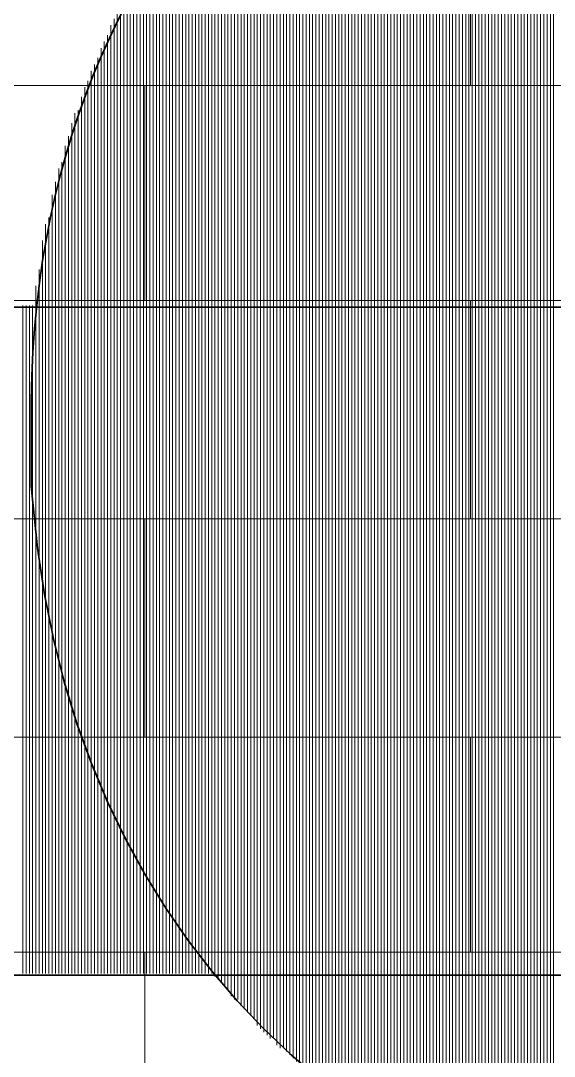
# Model space of a CAD drawing. Header units: inches. Extents: x 5 to 516, y -193 to 129.
# Drawn here: x 90.005 to 90.551, y -83.719 to -82.66 of the extents above; entities that cross this region are included whole.
import ezdxf

# ---------------------------------------------------------------- set-up
doc = ezdxf.new("R2010")
doc.units = ezdxf.units.IN
doc.header["$MEASUREMENT"] = 0
doc.layers.add('PDF4_Geometry', color=7, linetype='Continuous')

msp = doc.modelspace()

# ---------------------------------------------------------------- linework, layer by layer
at = {"layer": 'PDF4_Geometry', "lineweight": 15}
for points in [[(90.5470905, -83.8779847), (90.5470905, -82.2579846), (90.5470905, -83.8779847)], [(90.5504203, -83.8779847), (90.5504203, -82.2579846), (90.5504203, -83.8779847)], [(90.5204249, -83.8679817), (90.5204249, -82.2679816), (90.5204249, -83.8679817)], [(90.5237548, -83.8679817), (90.5237548, -82.2679816), (90.5237548, -83.8679817)], [(90.5270846, -83.8679817), (90.5270846, -82.2679816), (90.5270846, -83.8679817)], [(90.5304212, -83.8713183), (90.5304212, -82.2646515), (90.5304212, -83.8713183)], [(90.5337577, -83.8713183), (90.5337577, -82.2646515), (90.5337577, -83.8713183)], [(90.5370875, -83.8746515), (90.5370875, -82.261318), (90.5370875, -83.8746515)], [(90.5404241, -83.8746515), (90.5404241, -82.261318), (90.5404241, -83.8746515)], [(90.5437539, -83.8746515), (90.5437539, -82.261318), (90.5437539, -83.8746515)], [(90.4904228, -83.8546489), (90.4904228, -82.2813155), (90.4904228, -83.8546489)], [(90.4937526, -83.8546489), (90.4937526, -82.2813155), (90.4937526, -83.8546489)], [(90.4970892, -83.8579855), (90.4970892, -82.2779853), (90.4970892, -83.8579855)], [(90.500419, -83.8579855), (90.500419, -82.2779853), (90.500419, -83.8579855)], [(90.5037556, -83.8613153), (90.5037556, -82.2746486), (90.5037556, -83.8613153)], [(90.5070922, -83.8613153), (90.5070922, -82.2746486), (90.5070922, -83.8613153)], [(90.510422, -83.8613153), (90.510422, -82.2746486), (90.510422, -83.8613153)], [(90.5137518, -83.8646519), (90.5137518, -82.2713184), (90.5137518, -83.8646519)], [(90.5170884, -83.8646519), (90.5170884, -82.2713184), (90.5170884, -83.8646519)], [(90.4704236, -83.8446493), (90.4704236, -82.2913159), (90.4704236, -83.8446493)], [(90.4737534, -83.8479825), (90.4737534, -82.2913157), (90.4737534, -83.8479825)], [(90.47709, -83.8479825), (90.47709, -82.2879824), (90.47709, -83.8479825)], [(90.4804198, -83.8513157), (90.4804198, -82.2879823), (90.4804198, -83.8513157)], [(90.4837564, -83.8513157), (90.4837564, -82.2846489), (90.4837564, -83.8513157)], [(90.4870862, -83.8546489), (90.4870862, -82.2846488), (90.4870862, -83.8546489)], [(90.4504244, -83.8346497), (90.4504244, -82.3013163), (90.4504244, -83.8346497)], [(90.4537542, -83.8379829), (90.4537542, -82.3013161), (90.4537542, -83.8379829)], [(90.4570908, -83.8379829), (90.4570908, -82.2979829), (90.4570908, -83.8379829)], [(90.4604206, -83.8413161), (90.4604206, -82.2979826), (90.4604206, -83.8413161)], [(90.4637572, -83.8413161), (90.4637572, -82.2946493), (90.4637572, -83.8413161)], [(90.467087, -83.8446493), (90.467087, -82.2946492), (90.467087, -83.8446493)], [(90.4304184, -83.8246501), (90.4304184, -82.3113167), (90.4304184, -83.8246501)], [(90.433755, -83.8279833), (90.433755, -82.3113166), (90.433755, -83.8279833)], [(90.4370916, -83.8279833), (90.4370916, -82.3079832), (90.4370916, -83.8279833)], [(90.4404214, -83.8313165), (90.4404214, -82.3079831), (90.4404214, -83.8313165)], [(90.4437512, -83.8313165), (90.4437512, -82.3046497), (90.4437512, -83.8313165)], [(90.4470878, -83.8346497), (90.4470878, -82.3046496), (90.4470878, -83.8346497)], [(90.4104192, -83.8146505), (90.4104192, -82.3213172), (90.4104192, -83.8146505)], [(90.4137558, -83.8146505), (90.4137558, -82.3213172), (90.4137558, -83.8146505)], [(90.4170856, -83.8179837), (90.4170856, -82.3179836), (90.4170856, -83.8179837)], [(90.4204222, -83.8179837), (90.4204222, -82.3179836), (90.4204222, -83.8179837)], [(90.4237588, -83.8213169), (90.4237588, -82.3146501), (90.4237588, -83.8213169)], [(90.4270886, -83.8246501), (90.4270886, -82.31465), (90.4270886, -83.8246501)], [(90.3870902, -83.7979846), (90.3870902, -82.3346511), (90.3870902, -83.7979846)], [(90.3904201, -83.8013178), (90.3904201, -82.334651), (90.3904201, -83.8013178)], [(90.3937566, -83.804651), (90.3937566, -82.3313175), (90.3937566, -83.804651)], [(90.3970865, -83.804651), (90.3970865, -82.3279842), (90.3970865, -83.804651)], [(90.400423, -83.8079842), (90.400423, -82.3279841), (90.400423, -83.8079842)], [(90.4037528, -83.8079842), (90.4037528, -82.3246506), (90.4037528, -83.8079842)], [(90.4070894, -83.8113173), (90.4070894, -82.3246506), (90.4070894, -83.8113173)], [(90.3737575, -83.7913182), (90.3737575, -82.3446513), (90.3737575, -83.7913182)], [(90.3770873, -83.7913182), (90.3770873, -82.341318), (90.3770873, -83.7913182)], [(90.3804239, -83.7946514), (90.3804239, -82.3413179), (90.3804239, -83.7946514)], [(90.3837537, -83.7979846), (90.3837537, -82.3379844), (90.3837537, -83.7979846)], [(90.3604179, -83.7813186), (90.3604179, -82.3546518), (90.3604179, -83.7813186)], [(90.3637545, -83.7813186), (90.3637545, -82.3513185), (90.3637545, -83.7813186)], [(90.3670911, -83.7846484), (90.3670911, -82.351315), (90.3670911, -83.7846484)], [(90.3704209, -83.787985), (90.3704209, -82.3479848), (90.3704209, -83.787985)], [(90.3470851, -83.7713156), (90.3470851, -82.3646488), (90.3470851, -83.7713156)], [(90.3504217, -83.7746522), (90.3504217, -82.3613187), (90.3504217, -83.7746522)], [(90.3537583, -83.7746522), (90.3537583, -82.3579854), (90.3537583, -83.7746522)], [(90.3570881, -83.777982), (90.3570881, -82.3579819), (90.3570881, -83.777982)], [(90.3337523, -83.761316), (90.3337523, -82.3746493), (90.3337523, -83.761316)], [(90.3370889, -83.7646492), (90.3370889, -82.3713157), (90.3370889, -83.7646492)], [(90.3404255, -83.7646492), (90.3404255, -82.3679825), (90.3404255, -83.7646492)], [(90.3437553, -83.7679824), (90.3437553, -82.3679822), (90.3437553, -83.7679824)], [(90.3204195, -83.7513164), (90.3204195, -82.3846496), (90.3204195, -83.7513164)], [(90.3237561, -83.7546496), (90.3237561, -82.3813162), (90.3237561, -83.7546496)], [(90.3270859, -83.7546496), (90.3270859, -82.3779828), (90.3270859, -83.7546496)], [(90.3304225, -83.7579828), (90.3304225, -82.3779827), (90.3304225, -83.7579828)], [(90.3037569, -83.7379836), (90.3037569, -82.3979834), (90.3037569, -83.7379836)], [(90.3070867, -83.7413168), (90.3070867, -82.39465), (90.3070867, -83.7413168)], [(90.3104233, -83.74465), (90.3104233, -82.3913165), (90.3104233, -83.74465)], [(90.3137531, -83.74465), (90.3137531, -82.3879832), (90.3137531, -83.74465)], [(90.3170897, -83.7479832), (90.3170897, -82.3879831), (90.3170897, -83.7479832)], [(90.2937539, -83.727984), (90.2937539, -82.4079839), (90.2937539, -83.727984)], [(90.2970905, -83.7313172), (90.2970905, -82.4046505), (90.2970905, -83.7313172)], [(90.3004203, -83.7346504), (90.3004203, -82.401317), (90.3004203, -83.7346504)], [(90.2804211, -83.7179844), (90.2804211, -82.4179843), (90.2804211, -83.7179844)], [(90.2837577, -83.7213176), (90.2837577, -82.4146508), (90.2837577, -83.7213176)], [(90.2870875, -83.7246508), (90.2870875, -82.4146507), (90.2870875, -83.7246508)], [(90.2904241, -83.727984), (90.2904241, -82.4113172), (90.2904241, -83.727984)], [(90.2704249, -83.711318), (90.2704249, -82.4279846), (90.2704249, -83.711318)], [(90.2737547, -83.711318), (90.2737547, -82.4246513), (90.2737547, -83.711318)], [(90.2770845, -83.7146512), (90.2770845, -82.4213177), (90.2770845, -83.7146512)], [(90.2604219, -83.701315), (90.2604219, -82.4379816), (90.2604219, -83.701315)], [(90.2637518, -83.701315), (90.2637518, -82.4346483), (90.2637518, -83.701315)], [(90.2670883, -83.7079848), (90.2670883, -82.4346514), (90.2670883, -83.7079848)], [(90.250419, -83.6913188), (90.250419, -82.4479855), (90.250419, -83.6913188)], [(90.2537555, -83.6946486), (90.2537555, -82.4446485), (90.2537555, -83.6946486)], [(90.2570921, -83.6979852), (90.2570921, -82.4413184), (90.2570921, -83.6979852)], [(90.2370862, -83.6746495), (90.2370862, -82.461316), (90.2370862, -83.6746495)], [(90.2404228, -83.6779826), (90.2404228, -82.4579826), (90.2404228, -83.6779826)], [(90.2437526, -83.6813158), (90.2437526, -82.4546491), (90.2437526, -83.6813158)], [(90.2470892, -83.6879822), (90.2470892, -82.4513155), (90.2470892, -83.6879822)], [(90.22709, -83.6613167), (90.22709, -82.4713166), (90.22709, -83.6613167)], [(90.2304198, -83.6679831), (90.2304198, -82.4713162), (90.2304198, -83.6679831)], [(90.2337564, -83.6713163), (90.2337564, -82.4646495), (90.2337564, -83.6713163)], [(90.2204236, -83.6579835), (90.2204236, -82.4813167), (90.2204236, -83.6579835)], [(90.2237534, -83.6613167), (90.2237534, -82.4746498), (90.2237534, -83.6613167)], [(90.2104206, -83.6446507), (90.2104206, -82.4913172), (90.2104206, -83.6446507)], [(90.2137572, -83.6479839), (90.2137572, -82.4879838), (90.2137572, -83.6479839)], [(90.217087, -83.6513171), (90.217087, -82.4846503), (90.217087, -83.6513171)], [(90.2037542, -83.6379843), (90.2037542, -82.4979842), (90.2037542, -83.6379843)], [(90.2070908, -83.6413175), (90.2070908, -82.4946508), (90.2070908, -83.6413175)], [(90.1904214, -83.6213183), (90.1904214, -82.5146515), (90.1904214, -83.6213183)], [(90.1937512, -83.6213183), (90.1937512, -82.5146515), (90.1937512, -83.6213183)], [(90.1970878, -83.6279847), (90.1970878, -82.5079846), (90.1970878, -83.6279847)], [(90.2004244, -83.6313179), (90.2004244, -82.5046511), (90.2004244, -83.6313179)], [(90.183755, -83.6113153), (90.183755, -82.5246486), (90.183755, -83.6113153)], [(90.1870916, -83.6146519), (90.1870916, -82.5213185), (90.1870916, -83.6146519)], [(90.1770886, -83.6013157), (90.1770886, -82.5346489), (90.1770886, -83.6013157)], [(90.1804184, -83.6079855), (90.1804184, -82.5279853), (90.1804184, -83.6079855)], [(90.1704222, -83.5946493), (90.1704222, -82.5413159), (90.1704222, -83.5946493)], [(90.1737588, -83.5979825), (90.1737588, -82.5379824), (90.1737588, -83.5979825)], [(90.1637558, -83.5846497), (90.1637558, -82.5546496), (90.1637558, -83.5846497)], [(90.1670856, -83.5913161), (90.1670856, -82.5479826), (90.1670856, -83.5913161)], [(90.1570894, -83.5746501), (90.1570894, -82.5613167), (90.1570894, -83.5746501)], [(90.1604192, -83.5779833), (90.1604192, -82.5579832), (90.1604192, -83.5779833)], [(90.1470864, -83.5579841), (90.1470864, -82.5779841), (90.1470864, -83.5579841)], [(90.150423, -83.5646505), (90.150423, -82.5713172), (90.150423, -83.5646505)], [(90.1537528, -83.5679837), (90.1537528, -82.5679836), (90.1537528, -83.5679837)], [(90.14042, -83.5446513), (90.14042, -82.5879847), (90.14042, -83.5446513)], [(90.1437566, -83.5513177), (90.1437566, -82.5813177), (90.1437566, -83.5513177)], [(90.1370902, -83.5413181), (90.1370902, -82.5913181), (90.1370902, -83.5413181)], [(90.1304238, -83.527982), (90.1304238, -82.6046485), (90.1304238, -83.527982)], [(90.1337536, -83.5313185), (90.1337536, -82.6013185), (90.1337536, -83.5313185)], [(90.1237574, -83.5179824), (90.1237574, -82.614649), (90.1237574, -83.5179824)], [(90.1270872, -83.5213156), (90.1270872, -82.6113155), (90.1270872, -83.5213156)], [(90.117091, -83.5046496), (90.117091, -82.6279828), (90.117091, -83.5046496)], [(90.1204208, -83.511316), (90.1204208, -82.6213159), (90.1204208, -83.511316)], [(90.1104179, -83.49465), (90.1104179, -82.6379832), (90.1104179, -83.49465)], [(90.1137545, -83.4979832), (90.1137545, -82.6346498), (90.1137545, -83.4979832)], [(90.1037582, -83.4813172), (90.1037582, -82.6513171), (90.1037582, -83.4813172)], [(90.1070881, -83.4846504), (90.1070881, -82.6479837), (90.1070881, -83.4846504)], [(90.1004217, -83.4746508), (90.1004217, -82.6579841), (90.1004217, -83.4746508)], [(90.0970851, -83.4679844), (90.0970851, -82.664651), (90.0970851, -83.4679844)], [(90.0904255, -83.4546516), (90.0904255, -82.6813182), (90.0904255, -83.4546516)], [(90.0937553, -83.461318), (90.0937553, -82.6746513), (90.0937553, -83.461318)], [(90.0870889, -83.4479852), (90.0870889, -82.6879851), (90.0870889, -83.4479852)], [(90.0804225, -83.4313158), (90.0804225, -82.7046491), (90.0804225, -83.4313158)], [(90.0837523, -83.4413188), (90.0837523, -82.6979854), (90.0837523, -83.4413188)], [(90.0770859, -83.4246494), (90.0770859, -82.711316), (90.0770859, -83.4246494)], [(90.0737561, -83.4146498), (90.0737561, -82.7213164), (90.0737561, -83.4146498)], [(90.0704195, -83.4046502), (90.0704195, -82.7279835), (90.0704195, -83.4046502)], [(90.0670897, -83.3979838), (90.0670897, -82.7379838), (90.0670897, -83.3979838)], [(90.0604233, -83.3713183), (90.0604233, -82.7546515), (90.0604233, -83.3713183)], [(90.0637531, -83.3879843), (90.0637531, -82.7513175), (90.0637531, -83.3879843)], [(90.0570867, -83.3679817), (90.0570867, -82.7646483), (90.0570867, -83.3679817)], [(90.0537569, -83.3546489), (90.0537569, -82.7779822), (90.0537569, -83.3546489)], [(90.0504203, -83.3446493), (90.0504203, -82.7879826), (90.0504203, -83.3446493)], [(90.0437539, -83.3146505), (90.0437539, -82.8113171), (90.0437539, -83.3146505)], [(90.0470905, -83.3313165), (90.0470905, -82.8046498), (90.0470905, -83.3313165)], [(90.0404241, -83.3046509), (90.0404241, -82.8246509), (90.0404241, -83.3046509)], [(90.0370875, -83.2913181), (90.0370875, -82.8379848), (90.0370875, -83.2913181)], [(90.0337577, -83.2746521), (90.0337577, -82.8613188), (90.0337577, -83.2746521)], [(90.0304211, -83.2513164), (90.0304211, -82.867983), (90.0304211, -83.2513164)], [(90.0270845, -83.2413168), (90.0270845, -82.8846501), (90.0270845, -83.2413168)], [(90.0237547, -83.2179844), (90.0237547, -82.914651), (90.0237547, -83.2179844)], [(90.0204249, -83.1813158), (90.0204249, -82.9313158), (90.0204249, -83.1813158)], [(90.0070921, -83.6346511), (90.0070921, -82.9513177), (90.0070921, -83.6346511)], [(90.0104219, -83.6346511), (90.0104219, -82.9513177), (90.0104219, -83.6346511)], [(90.0137517, -83.6346511), (90.0137517, -82.9513177), (90.0137517, -83.6346511)], [(90.0170883, -83.6346511), (90.0170883, -82.9513177), (90.0170883, -83.6346511)], [(90.0204249, -83.6346511), (90.0204249, -82.9513177), (90.0204249, -83.6346511)], [(90.0237547, -83.6346511), (90.0237547, -82.9513177), (90.0237547, -83.6346511)], [(90.0270845, -83.6346511), (90.0270845, -82.9513177), (90.0270845, -83.6346511)], [(90.0304211, -83.6346511), (90.0304211, -82.9513177), (90.0304211, -83.6346511)], [(90.0337577, -83.6346511), (90.0337577, -82.9513177), (90.0337577, -83.6346511)], [(90.0370875, -83.6346511), (90.0370875, -82.9513177), (90.0370875, -83.6346511)], [(90.0404241, -83.6346511), (90.0404241, -82.9513177), (90.0404241, -83.6346511)], [(90.0437539, -83.6346511), (90.0437539, -82.9513177), (90.0437539, -83.6346511)], [(90.0470905, -83.6346511), (90.0470905, -82.9513177), (90.0470905, -83.6346511)], [(90.0504203, -83.6346511), (90.0504203, -82.9513177), (90.0504203, -83.6346511)], [(90.0537569, -83.6346511), (90.0537569, -82.9513177), (90.0537569, -83.6346511)], [(90.0570867, -83.6346511), (90.0570867, -82.9513177), (90.0570867, -83.6346511)], [(90.0604233, -83.6346511), (90.0604233, -82.9513177), (90.0604233, -83.6346511)], [(90.0637531, -83.6346511), (90.0637531, -82.9513177), (90.0637531, -83.6346511)], [(90.0670897, -83.6346511), (90.0670897, -82.9513177), (90.0670897, -83.6346511)], [(90.0704195, -83.6346511), (90.0704195, -82.9513177), (90.0704195, -83.6346511)], [(90.0737561, -83.6346511), (90.0737561, -82.9513177), (90.0737561, -83.6346511)], [(90.0770859, -83.6346511), (90.0770859, -82.9513177), (90.0770859, -83.6346511)], [(90.0804225, -83.6346511), (90.0804225, -82.9513177), (90.0804225, -83.6346511)], [(90.0837523, -83.6346511), (90.0837523, -82.9513177), (90.0837523, -83.6346511)], [(90.0870889, -83.6346511), (90.0870889, -82.9513177), (90.0870889, -83.6346511)], [(90.0904255, -83.6346511), (90.0904255, -82.9513177), (90.0904255, -83.6346511)], [(90.0937553, -83.6346511), (90.0937553, -82.9513177), (90.0937553, -83.6346511)], [(90.0970851, -83.6346511), (90.0970851, -82.9513177), (90.0970851, -83.6346511)], [(90.1004217, -83.6346511), (90.1004217, -82.9513177), (90.1004217, -83.6346511)], [(90.1037582, -83.6346511), (90.1037582, -82.9513177), (90.1037582, -83.6346511)], [(90.1070881, -83.6346511), (90.1070881, -82.9513177), (90.1070881, -83.6346511)], [(90.1104179, -83.6346511), (90.1104179, -82.9513177), (90.1104179, -83.6346511)], [(90.1137545, -83.6346511), (90.1137545, -82.9513177), (90.1137545, -83.6346511)], [(90.117091, -83.6346511), (90.117091, -82.9513177), (90.117091, -83.6346511)], [(90.1204208, -83.6346511), (90.1204208, -82.9513177), (90.1204208, -83.6346511)], [(90.1237574, -83.6346511), (90.1237574, -82.9513177), (90.1237574, -83.6346511)], [(90.1270872, -83.6346511), (90.1270872, -82.9513177), (90.1270872, -83.6346511)], [(90.1304238, -83.6346511), (90.1304238, -82.9513177), (90.1304238, -83.6346511)], [(90.1337536, -83.6346511), (90.1337536, -82.9513177), (90.1337536, -83.6346511)], [(90.1370902, -83.6346511), (90.1370902, -82.9513177), (90.1370902, -83.6346511)], [(90.14042, -83.6346511), (90.14042, -82.9513177), (90.14042, -83.6346511)], [(90.1437566, -83.6346511), (90.1437566, -82.9513177), (90.1437566, -83.6346511)], [(90.1470864, -83.6346511), (90.1470864, -82.9513177), (90.1470864, -83.6346511)], [(90.150423, -83.6346511), (90.150423, -82.9513177), (90.150423, -83.6346511)], [(90.1537528, -83.6346511), (90.1537528, -82.9513177), (90.1537528, -83.6346511)], [(90.1570894, -83.6346511), (90.1570894, -82.9513177), (90.1570894, -83.6346511)], [(90.1604192, -83.6346511), (90.1604192, -82.9513177), (90.1604192, -83.6346511)], [(90.1637558, -83.6346511), (90.1637558, -82.9513177), (90.1637558, -83.6346511)], [(90.1670856, -83.6346511), (90.1670856, -82.9513177), (90.1670856, -83.6346511)], [(90.1704222, -83.6346511), (90.1704222, -82.9513177), (90.1704222, -83.6346511)], [(90.1737588, -83.6346511), (90.1737588, -82.9513177), (90.1737588, -83.6346511)], [(90.1770886, -83.6346511), (90.1770886, -82.9513177), (90.1770886, -83.6346511)], [(90.1804184, -83.6346511), (90.1804184, -82.9513177), (90.1804184, -83.6346511)], [(90.183755, -83.6346511), (90.183755, -82.9513177), (90.183755, -83.6346511)], [(90.1870916, -83.6346511), (90.1870916, -82.9513177), (90.1870916, -83.6346511)], [(90.1904214, -83.6346511), (90.1904214, -82.9513177), (90.1904214, -83.6346511)], [(90.1937512, -83.6346511), (90.1937512, -82.9513177), (90.1937512, -83.6346511)], [(90.1970878, -83.6346511), (90.1970878, -82.9513177), (90.1970878, -83.6346511)], [(90.2004244, -83.6346511), (90.2004244, -82.9513177), (90.2004244, -83.6346511)], [(90.2037542, -83.6346511), (90.2037542, -82.9513177), (90.2037542, -83.6346511)], [(90.2070908, -83.6346511), (90.2070908, -82.9513177), (90.2070908, -83.6346511)], [(90.2104206, -83.6346511), (90.2104206, -82.9513177), (90.2104206, -83.6346511)], [(90.2137572, -83.6346511), (90.2137572, -82.9513177), (90.2137572, -83.6346511)], [(90.217087, -83.6346511), (90.217087, -82.9513177), (90.217087, -83.6346511)], [(90.2204236, -83.6346511), (90.2204236, -82.9513177), (90.2204236, -83.6346511)], [(90.2237534, -83.6346511), (90.2237534, -82.9513177), (90.2237534, -83.6346511)], [(90.22709, -83.6346511), (90.22709, -82.9513177), (90.22709, -83.6346511)], [(90.2304198, -83.6346511), (90.2304198, -82.9513177), (90.2304198, -83.6346511)], [(90.2337564, -83.6346511), (90.2337564, -82.9513177), (90.2337564, -83.6346511)], [(90.2370862, -83.6346511), (90.2370862, -82.9513177), (90.2370862, -83.6346511)], [(90.2404228, -83.6346511), (90.2404228, -82.9513177), (90.2404228, -83.6346511)], [(90.2437526, -83.6346511), (90.2437526, -82.9513177), (90.2437526, -83.6346511)], [(90.2470892, -83.6346511), (90.2470892, -82.9513177), (90.2470892, -83.6346511)], [(90.250419, -83.6346511), (90.250419, -82.9513177), (90.250419, -83.6346511)], [(90.2537555, -83.6346511), (90.2537555, -82.9513177), (90.2537555, -83.6346511)], [(90.2570921, -83.6346511), (90.2570921, -82.9513177), (90.2570921, -83.6346511)], [(90.2604219, -83.6346511), (90.2604219, -82.9513177), (90.2604219, -83.6346511)], [(90.2637518, -83.6346511), (90.2637518, -82.9513177), (90.2637518, -83.6346511)], [(90.2670883, -83.6346511), (90.2670883, -82.9513177), (90.2670883, -83.6346511)], [(90.2704249, -83.6346511), (90.2704249, -82.9513177), (90.2704249, -83.6346511)], [(90.2737547, -83.6346511), (90.2737547, -82.9513177), (90.2737547, -83.6346511)], [(90.2770845, -83.6346511), (90.2770845, -82.9513177), (90.2770845, -83.6346511)], [(90.2804211, -83.6346511), (90.2804211, -82.9513177), (90.2804211, -83.6346511)], [(90.2837577, -83.6346511), (90.2837577, -82.9513177), (90.2837577, -83.6346511)], [(90.2870875, -83.6346511), (90.2870875, -82.9513177), (90.2870875, -83.6346511)], [(90.2904241, -83.6346511), (90.2904241, -82.9513177), (90.2904241, -83.6346511)], [(90.2937539, -83.6346511), (90.2937539, -82.9513177), (90.2937539, -83.6346511)], [(90.2970905, -83.6346511), (90.2970905, -82.9513177), (90.2970905, -83.6346511)], [(90.3004203, -83.6346511), (90.3004203, -82.9513177), (90.3004203, -83.6346511)], [(90.3037569, -83.6346511), (90.3037569, -82.9513177), (90.3037569, -83.6346511)], [(90.3070867, -83.6346511), (90.3070867, -82.9513177), (90.3070867, -83.6346511)], [(90.3104233, -83.6346511), (90.3104233, -82.9513177), (90.3104233, -83.6346511)], [(90.3137531, -83.6346511), (90.3137531, -82.9513177), (90.3137531, -83.6346511)], [(90.3170897, -83.6346511), (90.3170897, -82.9513177), (90.3170897, -83.6346511)], [(90.3204195, -83.6346511), (90.3204195, -82.9513177), (90.3204195, -83.6346511)], [(90.3237561, -83.6346511), (90.3237561, -82.9513177), (90.3237561, -83.6346511)], [(90.3270859, -83.6346511), (90.3270859, -82.9513177), (90.3270859, -83.6346511)], [(90.3304225, -83.6346511), (90.3304225, -82.9513177), (90.3304225, -83.6346511)], [(90.3337523, -83.6346511), (90.3337523, -82.9513177), (90.3337523, -83.6346511)], [(90.3370889, -83.6346511), (90.3370889, -82.9513177), (90.3370889, -83.6346511)], [(90.3404255, -83.6346511), (90.3404255, -82.9513177), (90.3404255, -83.6346511)], [(90.3437553, -83.6346511), (90.3437553, -82.9513177), (90.3437553, -83.6346511)], [(90.3470851, -83.6346511), (90.3470851, -82.9513177), (90.3470851, -83.6346511)], [(90.3504217, -83.6346511), (90.3504217, -82.9513177), (90.3504217, -83.6346511)], [(90.3537583, -83.6346511), (90.3537583, -82.9513177), (90.3537583, -83.6346511)], [(90.3570881, -83.6346511), (90.3570881, -82.9513177), (90.3570881, -83.6346511)], [(90.3604179, -83.6346511), (90.3604179, -82.9513177), (90.3604179, -83.6346511)], [(90.3637545, -83.6346511), (90.3637545, -82.9513177), (90.3637545, -83.6346511)], [(90.3670911, -83.6346511), (90.3670911, -82.9513177), (90.3670911, -83.6346511)], [(90.3704209, -83.6346511), (90.3704209, -82.9513177), (90.3704209, -83.6346511)], [(90.3737575, -83.6346511), (90.3737575, -82.9513177), (90.3737575, -83.6346511)], [(90.3770873, -83.6346511), (90.3770873, -82.9513177), (90.3770873, -83.6346511)], [(90.3804239, -83.6346511), (90.3804239, -82.9513177), (90.3804239, -83.6346511)], [(90.3837537, -83.6346511), (90.3837537, -82.9513177), (90.3837537, -83.6346511)], [(90.3870902, -83.6346511), (90.3870902, -82.9513177), (90.3870902, -83.6346511)], [(90.3904201, -83.6346511), (90.3904201, -82.9513177), (90.3904201, -83.6346511)], [(90.3937566, -83.6346511), (90.3937566, -82.9513177), (90.3937566, -83.6346511)], [(90.3970865, -83.6346511), (90.3970865, -82.9513177), (90.3970865, -83.6346511)], [(90.400423, -83.6346511), (90.400423, -82.9513177), (90.400423, -83.6346511)], [(90.4037528, -83.6346511), (90.4037528, -82.9513177), (90.4037528, -83.6346511)], [(90.4070894, -83.6346511), (90.4070894, -82.9513177), (90.4070894, -83.6346511)], [(90.4104192, -83.6346511), (90.4104192, -82.9513177), (90.4104192, -83.6346511)], [(90.4137558, -83.6346511), (90.4137558, -82.9513177), (90.4137558, -83.6346511)], [(90.4170856, -83.6346511), (90.4170856, -82.9513177), (90.4170856, -83.6346511)], [(90.4204222, -83.6346511), (90.4204222, -82.9513177), (90.4204222, -83.6346511)], [(90.4237588, -83.6346511), (90.4237588, -82.9513177), (90.4237588, -83.6346511)], [(90.4270886, -83.6346511), (90.4270886, -82.9513177), (90.4270886, -83.6346511)], [(90.4304184, -83.6346511), (90.4304184, -82.9513177), (90.4304184, -83.6346511)], [(90.433755, -83.6346511), (90.433755, -82.9513177), (90.433755, -83.6346511)], [(90.4370916, -83.6346511), (90.4370916, -82.9513177), (90.4370916, -83.6346511)], [(90.4404214, -83.6346511), (90.4404214, -82.9513177), (90.4404214, -83.6346511)], [(90.4437512, -83.6346511), (90.4437512, -82.9513177), (90.4437512, -83.6346511)], [(90.4470878, -83.6346511), (90.4470878, -82.9513177), (90.4470878, -83.6346511)], [(90.4504244, -83.6346511), (90.4504244, -82.9513177), (90.4504244, -83.6346511)], [(90.4537542, -83.6346511), (90.4537542, -82.9513177), (90.4537542, -83.6346511)], [(90.4570908, -83.6346511), (90.4570908, -82.9513177), (90.4570908, -83.6346511)], [(90.4604206, -83.6346511), (90.4604206, -82.9513177), (90.4604206, -83.6346511)], [(90.4637572, -83.6346511), (90.4637572, -82.9513177), (90.4637572, -83.6346511)], [(90.467087, -83.6346511), (90.467087, -82.9513177), (90.467087, -83.6346511)], [(90.4704236, -83.6346511), (90.4704236, -82.9513177), (90.4704236, -83.6346511)], [(90.4737534, -83.6346511), (90.4737534, -82.9513177), (90.4737534, -83.6346511)], [(90.47709, -83.6346511), (90.47709, -82.9513177), (90.47709, -83.6346511)], [(90.4804198, -83.6346511), (90.4804198, -82.9513177), (90.4804198, -83.6346511)], [(90.4837564, -83.6346511), (90.4837564, -82.9513177), (90.4837564, -83.6346511)], [(90.4870862, -83.6346511), (90.4870862, -82.9513177), (90.4870862, -83.6346511)], [(90.4904228, -83.6346511), (90.4904228, -82.9513177), (90.4904228, -83.6346511)], [(90.4937526, -83.6346511), (90.4937526, -82.9513177), (90.4937526, -83.6346511)], [(90.4970892, -83.6346511), (90.4970892, -82.9513177), (90.4970892, -83.6346511)], [(90.500419, -83.6346511), (90.500419, -82.9513177), (90.500419, -83.6346511)], [(90.5037556, -83.6346511), (90.5037556, -82.9513177), (90.5037556, -83.6346511)], [(90.5070922, -83.6346511), (90.5070922, -82.9513177), (90.5070922, -83.6346511)], [(90.510422, -83.6346511), (90.510422, -82.9513177), (90.510422, -83.6346511)], [(90.5137518, -83.6346511), (90.5137518, -82.9513177), (90.5137518, -83.6346511)], [(90.5170884, -83.6346511), (90.5170884, -82.9513177), (90.5170884, -83.6346511)], [(90.5204249, -83.6346511), (90.5204249, -82.9513177), (90.5204249, -83.6346511)], [(90.5237548, -83.6346511), (90.5237548, -82.9513177), (90.5237548, -83.6346511)], [(90.5270846, -83.6346511), (90.5270846, -82.9513177), (90.5270846, -83.6346511)], [(90.5304212, -83.6346511), (90.5304212, -82.9513177), (90.5304212, -83.6346511)], [(90.5337577, -83.6346511), (90.5337577, -82.9513177), (90.5337577, -83.6346511)], [(90.5370875, -83.6346511), (90.5370875, -82.9513177), (90.5370875, -83.6346511)], [(90.5404241, -83.6346511), (90.5404241, -82.9513177), (90.5404241, -83.6346511)], [(90.5437539, -83.6346511), (90.5437539, -82.9513177), (90.5437539, -83.6346511)], [(90.5470905, -83.6346511), (90.5470905, -82.9513177), (90.5470905, -83.6346511)], [(90.5504203, -83.6346511), (90.5504203, -82.9513177), (90.5504203, -83.6346511)], [(90.0170883, -83.1646498), (90.0170883, -82.9846498), (90.0170883, -83.1646498)]]:
    msp.add_lwpolyline(points, close=True, dxfattribs=at)
for points in [[(90.4654289, -82.7263156), (90.4654289, -82.5029823)], [(78.672093, -82.7263156), (90.7987622, -82.7263156), (96.6354292, -82.7263156), (105.0054318, -82.7263156)], [(90.1320955, -82.9463156), (90.1320955, -82.7263156)], [(78.672093, -82.9463156), (90.7987622, -82.9463156), (96.6354292, -82.9463156), (105.0054318, -82.9463156)], [(90.4654289, -83.169649), (90.4654289, -82.9463156)], [(78.672093, -83.169649), (90.7987622, -83.169649), (96.6354292, -83.169649), (105.0054318, -83.169649)], [(90.1320955, -83.3929824), (90.1320955, -83.169649)], [(78.672093, -83.3929824), (90.7987622, -83.3929824), (96.6354292, -83.3929824), (105.0054318, -83.3929824)], [(90.4654289, -83.6129823), (90.4654289, -83.3929824)], [(78.672093, -83.6129823), (90.7987622, -83.6129823), (96.6354292, -83.6129823), (105.0054318, -83.6129823)], [(90.1320955, -83.8363159), (90.1320955, -83.6129823)]]:
    msp.add_lwpolyline(points, dxfattribs=at)
at = {"layer": 'PDF4_Geometry', "lineweight": 35}
msp.add_lwpolyline([(83.8754184, -83.6363167), (83.8754184, -82.9529833), (99.6120869, -82.9529833), (99.6120869, -83.6363167)], close=True, dxfattribs=at)
msp.add_lwpolyline([(90.0154204, -83.0729845), (90.0154204, -83.1363178), (90.022087, -83.1996512)], dxfattribs=at)
for points in [[(91.7420871, -82.8796512), (91.5525315, -81.9035955), (90.0059759, -81.997151), (90.0154204, -83.0729845)], [(90.022087, -83.1996512), (90.1516981, -84.2232068), (91.7119204, -84.1725402), (91.7587538, -83.1296512)]]:
    msp.add_open_spline(points, degree=3, dxfattribs=at)

doc.saveas('drawing.dxf')
